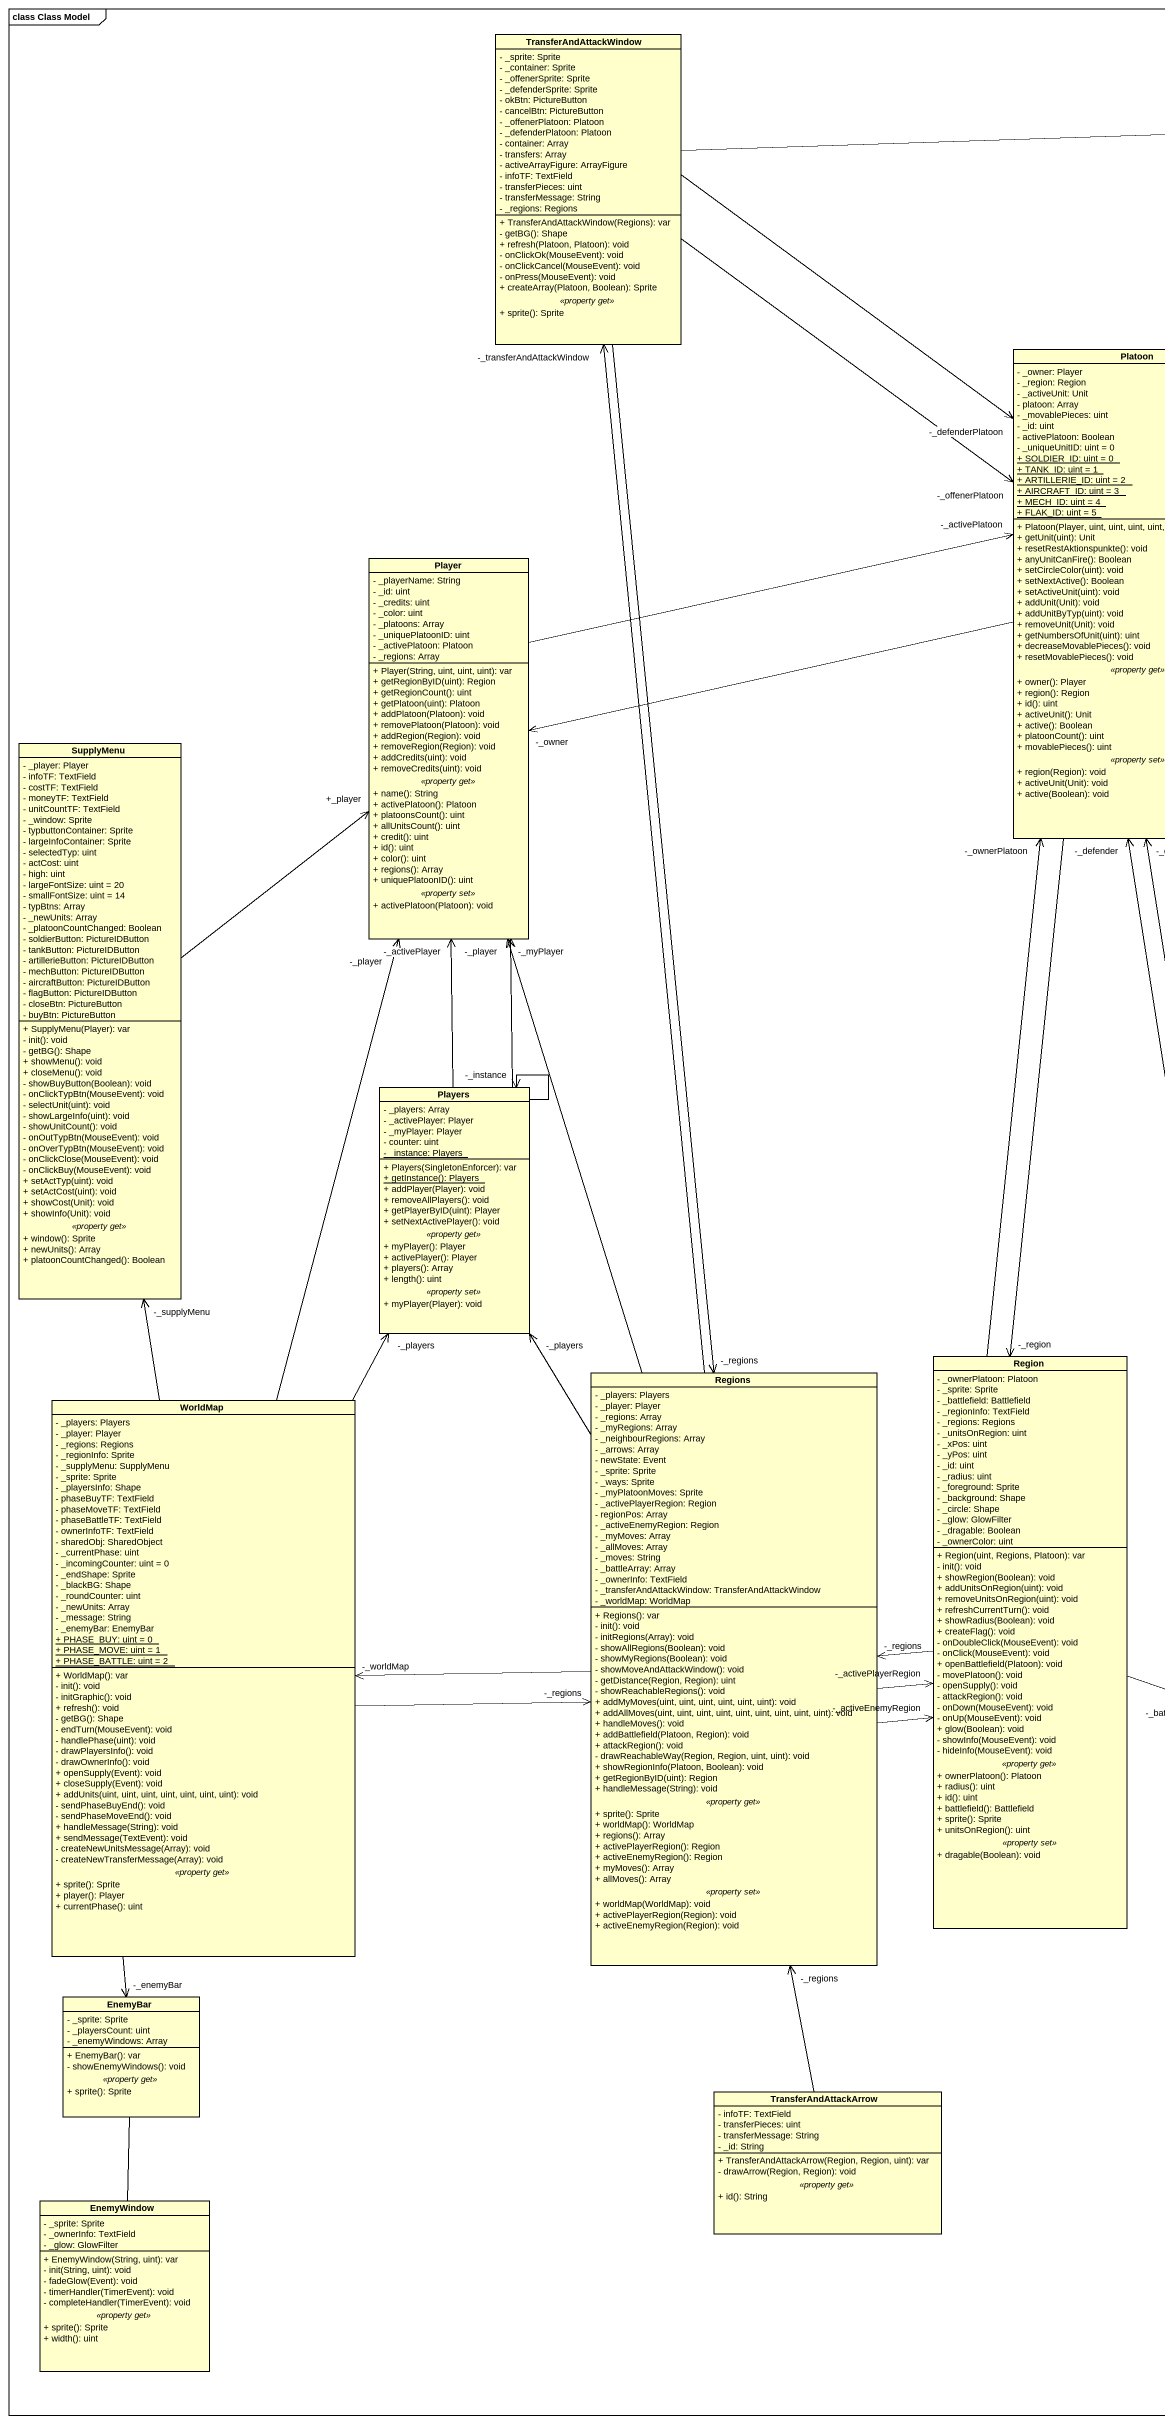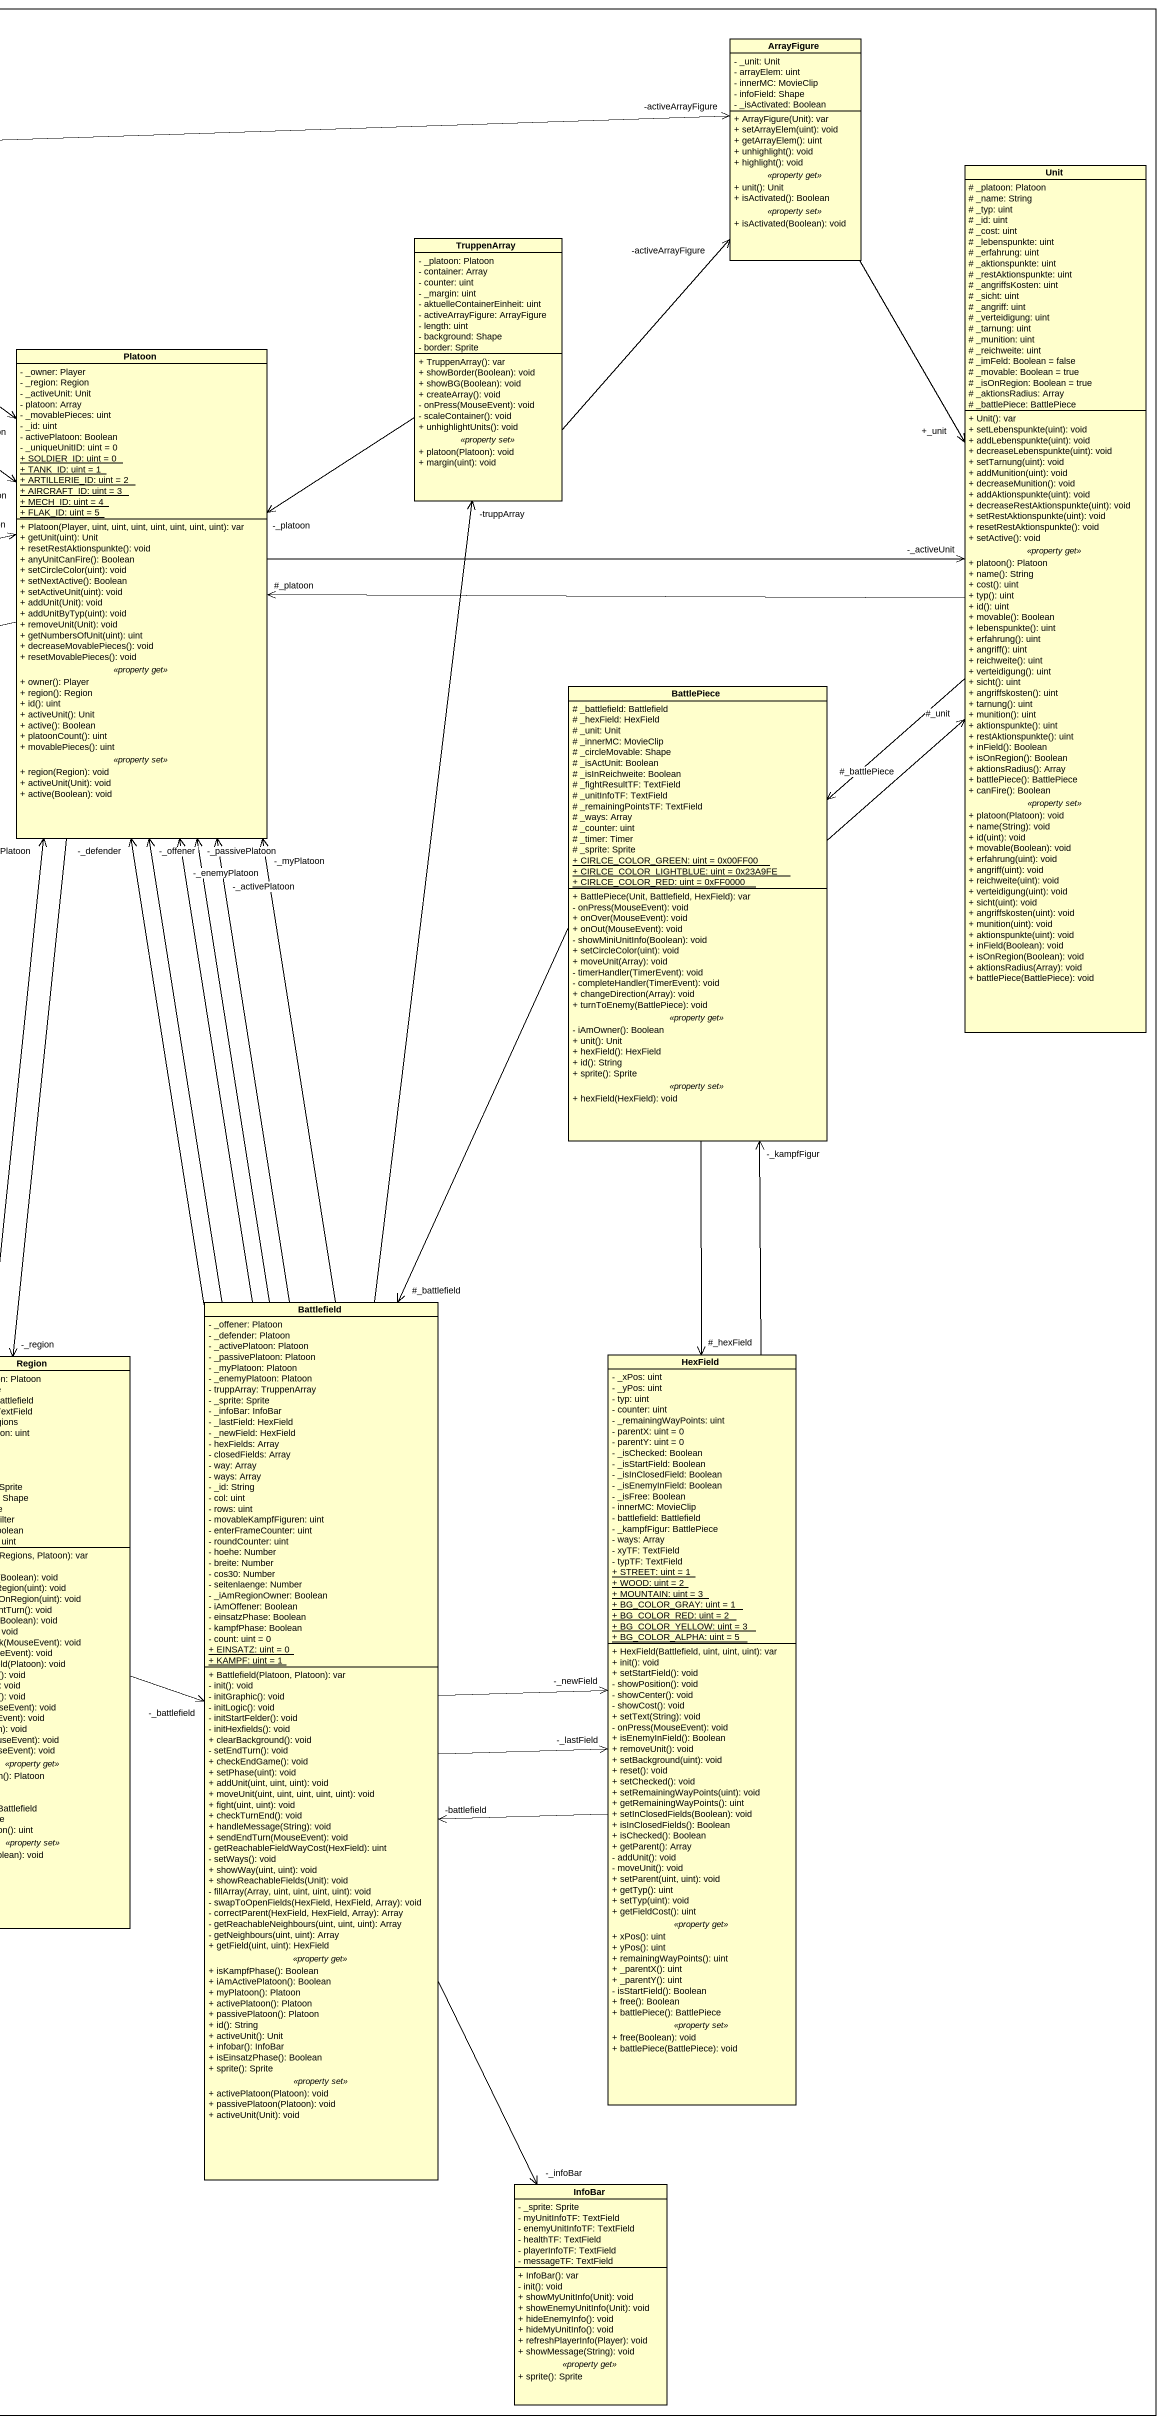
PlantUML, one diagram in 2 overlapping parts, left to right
@startuml
mainframe class Class Model
hide circle
hide empty members
skinparam classAttributeIconSize 0
class TransferAndAttackWindow {
  - _sprite: Sprite
  - _container: Sprite
  - _offenerSprite: Sprite
  - _defenderSprite: Sprite
  - okBtn: PictureButton
  - cancelBtn: PictureButton
  - _offenerPlatoon: Platoon
  - _defenderPlatoon: Platoon
  - container: Array
  - transfers: Array
  - activeArrayFigure: ArrayFigure
  - infoTF: TextField
  - transferPieces: uint
  - transferMessage: String
  - _regions: Regions
  --
  + TransferAndAttackWindow(Regions): var
  - getBG(): Shape
  + refresh(Platoon, Platoon): void
  - onClickOk(MouseEvent): void
  - onClickCancel(MouseEvent): void
  - onPress(MouseEvent): void
  + createArray(Platoon, Boolean): Sprite
  .. <<property get>> ..
  + sprite(): Sprite
}
class ArrayFigure {
  - _unit: Unit
  - arrayElem: uint
  - innerMC: MovieClip
  - infoField: Shape
  - _isActivated: Boolean
  --
  + ArrayFigure(Unit): var
  + setArrayElem(uint): void
  + getArrayElem(): uint
  + unhighlight(): void
  + highlight(): void
  .. <<property get>> ..
  + unit(): Unit
  + isActivated(): Boolean
  .. <<property set>> ..
  + isActivated(Boolean): void
}
class Unit {
  # _platoon: Platoon
  # _name: String
  # _typ: uint
  # _id: uint
  # _cost: uint
  # _lebenspunkte: uint
  # _erfahrung: uint
  # _aktionspunkte: uint
  # _restAktionspunkte: uint
  # _angriffsKosten: uint
  # _sicht: uint
  # _angriff: uint
  # _verteidigung: uint
  # _tarnung: uint
  # _munition: uint
  # _reichweite: uint
  # _imFeld: Boolean = false
  # _movable: Boolean = true
  # _isOnRegion: Boolean = true
  # _aktionsRadius: Array
  # _battlePiece: BattlePiece
  --
  + Unit(): var
  + setLebenspunkte(uint): void
  + addLebenspunkte(uint): void
  + decreaseLebenspunkte(uint): void
  + setTarnung(uint): void
  + addMunition(uint): void
  + decreaseMunition(): void
  + addAktionspunkte(uint): void
  + decreaseRestAktionspunkte(uint): void
  + setRestAktionspunkte(uint): void
  + resetRestAktionspunkte(): void
  + setActive(): void
  .. <<property get>> ..
  + platoon(): Platoon
  + name(): String
  + cost(): uint
  + typ(): uint
  + id(): uint
  + movable(): Boolean
  + lebenspunkte(): uint
  + erfahrung(): uint
  + angriff(): uint
  + reichweite(): uint
  + verteidigung(): uint
  + sicht(): uint
  + angriffskosten(): uint
  + tarnung(): uint
  + munition(): uint
  + aktionspunkte(): uint
  + restAktionspunkte(): uint
  + inField(): Boolean
  + isOnRegion(): Boolean
  + aktionsRadius(): Array
  + battlePiece(): BattlePiece
  + canFire(): Boolean
  .. <<property set>> ..
  + platoon(Platoon): void
  + name(String): void
  + id(uint): void
  + movable(Boolean): void
  + erfahrung(uint): void
  + angriff(uint): void
  + reichweite(uint): void
  + verteidigung(uint): void
  + sicht(uint): void
  + angriffskosten(uint): void
  + munition(uint): void
  + aktionspunkte(uint): void
  + inField(Boolean): void
  + isOnRegion(Boolean): void
  + aktionsRadius(Array): void
  + battlePiece(BattlePiece): void
}
class TruppenArray {
  - _platoon: Platoon
  - container: Array
  - counter: uint
  - _margin: uint
  - aktuelleContainerEinheit: uint
  - activeArrayFigure: ArrayFigure
  - length: uint
  - background: Shape
  - border: Sprite
  --
  + TruppenArray(): var
  + showBorder(Boolean): void
  + showBG(Boolean): void
  + createArray(): void
  - onPress(MouseEvent): void
  - scaleContainer(): void
  + unhighlightUnits(): void
  .. <<property set>> ..
  + platoon(Platoon): void
  + margin(uint): void
}
class Platoon {
  - _owner: Player
  - _region: Region
  - _activeUnit: Unit
  - platoon: Array
  - _movablePieces: uint
  - _id: uint
  - activePlatoon: Boolean
  - _uniqueUnitID: uint = 0
  {static} + SOLDIER_ID: uint = 0
  {static} + TANK_ID: uint = 1
  {static} + ARTILLERIE_ID: uint = 2
  {static} + AIRCRAFT_ID: uint = 3
  {static} + MECH_ID: uint = 4
  {static} + FLAK_ID: uint = 5
  --
  + Platoon(Player, uint, uint, uint, uint, uint, uint, uint): var
  + getUnit(uint): Unit
  + resetRestAktionspunkte(): void
  + anyUnitCanFire(): Boolean
  + setCircleColor(uint): void
  + setNextActive(): Boolean
  + setActiveUnit(uint): void
  + addUnit(Unit): void
  + addUnitByTyp(uint): void
  + removeUnit(Unit): void
  + getNumbersOfUnit(uint): uint
  + decreaseMovablePieces(): void
  + resetMovablePieces(): void
  .. <<property get>> ..
  + owner(): Player
  + region(): Region
  + id(): uint
  + activeUnit(): Unit
  + active(): Boolean
  + platoonCount(): uint
  + movablePieces(): uint
  .. <<property set>> ..
  + region(Region): void
  + activeUnit(Unit): void
  + active(Boolean): void
}
class Player {
  - _playerName: String
  - _id: uint
  - _credits: uint
  - _color: uint
  - _platoons: Array
  - _uniquePlatoonID: uint
  - _activePlatoon: Platoon
  - _regions: Array
  --
  + Player(String, uint, uint, uint): var
  + getRegionByID(uint): Region
  + getRegionCount(): uint
  + getPlatoon(uint): Platoon
  + addPlatoon(Platoon): void
  + removePlatoon(Platoon): void
  + addRegion(Region): void
  + removeRegion(Region): void
  + addCredits(uint): void
  + removeCredits(uint): void
  .. <<property get>> ..
  + name(): String
  + activePlatoon(): Platoon
  + platoonsCount(): uint
  + allUnitsCount(): uint
  + credit(): uint
  + id(): uint
  + color(): uint
  + regions(): Array
  + uniquePlatoonID(): uint
  .. <<property set>> ..
  + activePlatoon(Platoon): void
}
class BattlePiece {
  # _battlefield: Battlefield
  # _hexField: HexField
  # _unit: Unit
  # _innerMC: MovieClip
  # _circleMovable: Shape
  # _isActUnit: Boolean
  # _isInReichweite: Boolean
  # _fightResultTF: TextField
  # _unitInfoTF: TextField
  # _remainingPointsTF: TextField
  # _ways: Array
  # _counter: uint
  # _timer: Timer
  # _sprite: Sprite
  {static} + CIRLCE_COLOR_GREEN: uint = 0x00FF00
  {static} + CIRLCE_COLOR_LIGHTBLUE: uint = 0x23A9FE
  {static} + CIRLCE_COLOR_RED: uint = 0xFF0000
  --
  + BattlePiece(Unit, Battlefield, HexField): var
  - onPress(MouseEvent): void
  + onOver(MouseEvent): void
  + onOut(MouseEvent): void
  - showMiniUnitInfo(Boolean): void
  + setCircleColor(uint): void
  + moveUnit(Array): void
  - timerHandler(TimerEvent): void
  - completeHandler(TimerEvent): void
  + changeDirection(Array): void
  + turnToEnemy(BattlePiece): void
  .. <<property get>> ..
  - iAmOwner(): Boolean
  + unit(): Unit
  + hexField(): HexField
  + id(): String
  + sprite(): Sprite
  .. <<property set>> ..
  + hexField(HexField): void
}
class SupplyMenu {
  - _player: Player
  - infoTF: TextField
  - costTF: TextField
  - moneyTF: TextField
  - unitCountTF: TextField
  - _window: Sprite
  - typbuttonContainer: Sprite
  - largeInfoContainer: Sprite
  - selectedTyp: uint
  - actCost: uint
  - high: uint
  - largeFontSize: uint = 20
  - smallFontSize: uint = 14
  - typBtns: Array
  - _newUnits: Array
  - _platoonCountChanged: Boolean
  - soldierButton: PictureIDButton
  - tankButton: PictureIDButton
  - artillerieButton: PictureIDButton
  - mechButton: PictureIDButton
  - aircraftButton: PictureIDButton
  - flagButton: PictureIDButton
  - closeBtn: PictureButton
  - buyBtn: PictureButton
  --
  + SupplyMenu(Player): var
  - init(): void
  - getBG(): Shape
  + showMenu(): void
  + closeMenu(): void
  - showBuyButton(Boolean): void
  - onClickTypBtn(MouseEvent): void
  - selectUnit(uint): void
  - showLargeInfo(uint): void
  - showUnitCount(): void
  - onOutTypBtn(MouseEvent): void
  - onOverTypBtn(MouseEvent): void
  - onClickClose(MouseEvent): void
  - onClickBuy(MouseEvent): void
  + setActTyp(uint): void
  + setActCost(uint): void
  + showCost(Unit): void
  + showInfo(Unit): void
  .. <<property get>> ..
  + window(): Sprite
  + newUnits(): Array
  + platoonCountChanged(): Boolean
}
class Players {
  - _players: Array
  - _activePlayer: Player
  - _myPlayer: Player
  - counter: uint
  {static} - _instance: Players
  --
  + Players(SingletonEnforcer): var
  {static} + getInstance(): Players
  + addPlayer(Player): void
  + removeAllPlayers(): void
  + getPlayerByID(uint): Player
  + setNextActivePlayer(): void
  .. <<property get>> ..
  + myPlayer(): Player
  + activePlayer(): Player
  + players(): Array
  + length(): uint
  .. <<property set>> ..
  + myPlayer(Player): void
}
class Battlefield {
  - _offener: Platoon
  - _defender: Platoon
  - _activePlatoon: Platoon
  - _passivePlatoon: Platoon
  - _myPlatoon: Platoon
  - _enemyPlatoon: Platoon
  - truppArray: TruppenArray
  - _sprite: Sprite
  - _infoBar: InfoBar
  - _lastField: HexField
  - _newField: HexField
  - hexFields: Array
  - closedFields: Array
  - way: Array
  - ways: Array
  - _id: String
  - col: uint
  - rows: uint
  - movableKampfFiguren: uint
  - enterFrameCounter: uint
  - roundCounter: uint
  - hoehe: Number
  - breite: Number
  - cos30: Number
  - seitenlaenge: Number
  - _iAmRegionOwner: Boolean
  - iAmOffener: Boolean
  - einsatzPhase: Boolean
  - kampfPhase: Boolean
  - count: uint = 0
  {static} + EINSATZ: uint = 0
  {static} + KAMPF: uint = 1
  --
  + Battlefield(Platoon, Platoon): var
  - init(): void
  - initGraphic(): void
  - initLogic(): void
  - initStartFelder(): void
  - initHexfields(): void
  + clearBackground(): void
  - setEndTurn(): void
  + checkEndGame(): void
  + setPhase(uint): void
  + addUnit(uint, uint, uint): void
  + moveUnit(uint, uint, uint, uint, uint): void
  + fight(uint, uint): void
  + checkTurnEnd(): void
  + handleMessage(String): void
  + sendEndTurn(MouseEvent): void
  - getReachableFieldWayCost(HexField): uint
  - setWays(): void
  + showWay(uint, uint): void
  + showReachableFields(Unit): void
  - fillArray(Array, uint, uint, uint, uint): void
  - swapToOpenFields(HexField, HexField, Array): void
  - correctParent(HexField, HexField, Array): Array
  - getReachableNeighbours(uint, uint, uint): Array
  - getNeighbours(uint, uint): Array
  + getField(uint, uint): HexField
  .. <<property get>> ..
  + isKampfPhase(): Boolean
  + iAmActivePlatoon(): Boolean
  + myPlatoon(): Platoon
  + activePlatoon(): Platoon
  + passivePlatoon(): Platoon
  + id(): String
  + activeUnit(): Unit
  + infobar(): InfoBar
  + isEinsatzPhase(): Boolean
  + sprite(): Sprite
  .. <<property set>> ..
  + activePlatoon(Platoon): void
  + passivePlatoon(Platoon): void
  + activeUnit(Unit): void
}
class Regions {
  - _players: Players
  - _player: Player
  - _regions: Array
  - _myRegions: Array
  - _neighbourRegions: Array
  - _arrows: Array
  - newState: Event
  - _sprite: Sprite
  - _ways: Sprite
  - _myPlatoonMoves: Sprite
  - _activePlayerRegion: Region
  - regionPos: Array
  - _activeEnemyRegion: Region
  - _myMoves: Array
  - _allMoves: Array
  - _moves: String
  - _battleArray: Array
  - _ownerInfo: TextField
  - _transferAndAttackWindow: TransferAndAttackWindow
  - _worldMap: WorldMap
  --
  + Regions(): var
  - init(): void
  - initRegions(Array): void
  - showAllRegions(Boolean): void
  - showMyRegions(Boolean): void
  - showMoveAndAttackWindow(): void
  - getDistance(Region, Region): uint
  - showReachableRegions(): void
  + addMyMoves(uint, uint, uint, uint, uint, uint): void
  + addAllMoves(uint, uint, uint, uint, uint, uint, uint, uint, uint): void
  + handleMoves(): void
  + addBattlefield(Platoon, Region): void
  + attackRegion(): void
  - drawReachableWay(Region, Region, uint, uint): void
  + showRegionInfo(Platoon, Boolean): void
  + getRegionByID(uint): Region
  + handleMessage(String): void
  .. <<property get>> ..
  + sprite(): Sprite
  + worldMap(): WorldMap
  + regions(): Array
  + activePlayerRegion(): Region
  + activeEnemyRegion(): Region
  + myMoves(): Array
  + allMoves(): Array
  .. <<property set>> ..
  + worldMap(WorldMap): void
  + activePlayerRegion(Region): void
  + activeEnemyRegion(Region): void
}
class Region {
  - _ownerPlatoon: Platoon
  - _sprite: Sprite
  - _battlefield: Battlefield
  - _regionInfo: TextField
  - _regions: Regions
  - _unitsOnRegion: uint
  - _xPos: uint
  - _yPos: uint
  - _id: uint
  - _radius: uint
  - _foreground: Sprite
  - _background: Shape
  - _circle: Shape
  - _glow: GlowFilter
  - _dragable: Boolean
  - _ownerColor: uint
  --
  + Region(uint, Regions, Platoon): var
  - init(): void
  + showRegion(Boolean): void
  + addUnitsOnRegion(uint): void
  + removeUnitsOnRegion(uint): void
  + refreshCurrentTurn(): void
  + showRadius(Boolean): void
  + createFlag(): void
  - onDoubleClick(MouseEvent): void
  - onClick(MouseEvent): void
  + openBattlefield(Platoon): void
  - movePlatoon(): void
  - openSupply(): void
  - attackRegion(): void
  - onDown(MouseEvent): void
  - onUp(MouseEvent): void
  + glow(Boolean): void
  - showInfo(MouseEvent): void
  - hideInfo(MouseEvent): void
  .. <<property get>> ..
  + ownerPlatoon(): Platoon
  + radius(): uint
  + id(): uint
  + battlefield(): Battlefield
  + sprite(): Sprite
  + unitsOnRegion(): uint
  .. <<property set>> ..
  + dragable(Boolean): void
}
class HexField {
  - _xPos: uint
  - _yPos: uint
  - typ: uint
  - counter: uint
  - _remainingWayPoints: uint
  - parentX: uint = 0
  - parentY: uint = 0
  - _isChecked: Boolean
  - _isStartField: Boolean
  - _isInClosedField: Boolean
  - _isEnemyInField: Boolean
  - _isFree: Boolean
  - innerMC: MovieClip
  - battlefield: Battlefield
  - _kampfFigur: BattlePiece
  - ways: Array
  - xyTF: TextField
  - typTF: TextField
  {static} + STREET: uint = 1
  {static} + WOOD: uint = 2
  {static} + MOUNTAIN: uint = 3
  {static} + BG_COLOR_GRAY: uint = 1
  {static} + BG_COLOR_RED: uint = 2
  {static} + BG_COLOR_YELLOW: uint = 3
  {static} + BG_COLOR_ALPHA: uint = 5
  --
  + HexField(Battlefield, uint, uint, uint): var
  + init(): void
  + setStartField(): void
  - showPosition(): void
  - showCenter(): void
  - showCost(): void
  + setText(String): void
  - onPress(MouseEvent): void
  + isEnemyInField(): Boolean
  + removeUnit(): void
  + setBackground(uint): void
  + reset(): void
  + setChecked(): void
  + setRemainingWayPoints(uint): void
  + getRemainingWayPoints(): uint
  + setInClosedFields(Boolean): void
  + isInClosedFields(): Boolean
  + isChecked(): Boolean
  + getParent(): Array
  - addUnit(): void
  - moveUnit(): void
  + setParent(uint, uint): void
  + getTyp(): uint
  + setTyp(uint): void
  + getFieldCost(): uint
  .. <<property get>> ..
  + xPos(): uint
  + yPos(): uint
  + remainingWayPoints(): uint
  + _parentX(): uint
  + _parentY(): uint
  - isStartField(): Boolean
  + free(): Boolean
  + battlePiece(): BattlePiece
  .. <<property set>> ..
  + free(Boolean): void
  + battlePiece(BattlePiece): void
}
class WorldMap {
  - _players: Players
  - _player: Player
  - _regions: Regions
  - _regionInfo: Sprite
  - _supplyMenu: SupplyMenu
  - _sprite: Sprite
  - _playersInfo: Shape
  - phaseBuyTF: TextField
  - phaseMoveTF: TextField
  - phaseBattleTF: TextField
  - ownerInfoTF: TextField
  - sharedObj: SharedObject
  - _currentPhase: uint
  - _incomingCounter: uint = 0
  - _endShape: Sprite
  - _blackBG: Shape
  - _roundCounter: uint
  - _newUnits: Array
  - _message: String
  - _enemyBar: EnemyBar
  {static} + PHASE_BUY: uint = 0
  {static} + PHASE_MOVE: uint = 1
  {static} + PHASE_BATTLE: uint = 2
  --
  + WorldMap(): var
  - init(): void
  - initGraphic(): void
  + refresh(): void
  - getBG(): Shape
  - endTurn(MouseEvent): void
  - handlePhase(uint): void
  - drawPlayersInfo(): void
  - drawOwnerInfo(): void
  + openSupply(Event): void
  + closeSupply(Event): void
  + addUnits(uint, uint, uint, uint, uint, uint, uint): void
  - sendPhaseBuyEnd(): void
  - sendPhaseMoveEnd(): void
  + handleMessage(String): void
  + sendMessage(TextEvent): void
  - createNewUnitsMessage(Array): void
  - createNewTransferMessage(Array): void
  .. <<property get>> ..
  + sprite(): Sprite
  + player(): Player
  + currentPhase(): uint
}
class EnemyBar {
  - _sprite: Sprite
  - _playersCount: uint
  - _enemyWindows: Array
  --
  + EnemyBar(): var
  - showEnemyWindows(): void
  .. <<property get>> ..
  + sprite(): Sprite
}
class TransferAndAttackArrow {
  - infoTF: TextField
  - transferPieces: uint
  - transferMessage: String
  - _id: String
  --
  + TransferAndAttackArrow(Region, Region, uint): var
  - drawArrow(Region, Region): void
  .. <<property get>> ..
  + id(): String
}
class InfoBar {
  - _sprite: Sprite
  - myUnitInfoTF: TextField
  - enemyUnitInfoTF: TextField
  - healthTF: TextField
  - playerInfoTF: TextField
  - messageTF: TextField
  --
  + InfoBar(): var
  - init(): void
  + showMyUnitInfo(Unit): void
  + showEnemyUnitInfo(Unit): void
  + hideEnemyInfo(): void
  + hideMyUnitInfo(): void
  + refreshPlayerInfo(Player): void
  + showMessage(String): void
  .. <<property get>> ..
  + sprite(): Sprite
}
class EnemyWindow {
  - _sprite: Sprite
  - _ownerInfo: TextField
  - _glow: GlowFilter
  --
  + EnemyWindow(String, uint): var
  - init(String, uint): void
  - fadeGlow(Event): void
  - timerHandler(TimerEvent): void
  - completeHandler(TimerEvent): void
  .. <<property get>> ..
  + sprite(): Sprite
  + width(): uint
}
TransferAndAttackWindow -right-> "-activeArrayFigure" ArrayFigure
TransferAndAttackWindow --> "-_defenderPlatoon" Platoon
TransferAndAttackWindow --> "-_offenerPlatoon" Platoon
TransferAndAttackWindow --> "-_regions" Regions
ArrayFigure --> "+_unit" Unit
Unit -left-> "#_platoon" Platoon
Unit --> "#_battlePiece" BattlePiece
TruppenArray -up-> "-activeArrayFigure" ArrayFigure
TruppenArray --> "-_platoon" Platoon
Platoon -right-> "-_activeUnit" Unit
Platoon -left-> "-_owner" Player
Platoon --> "-_region" Region
Player -right-> "-_activePlatoon" Platoon
BattlePiece -up-> "#_unit" Unit
BattlePiece --> "#_battlefield" Battlefield
BattlePiece --> "#_hexField" HexField
SupplyMenu -up-> "+_player" Player
Players -up-> "-_activePlayer" Player
Players -up-> "-_myPlayer" Player
Players --> "-_instance" Players
Battlefield -up-> "-truppArray" TruppenArray
Battlefield -up-> "-_passivePlatoon" Platoon
Battlefield -up-> "-_offener" Platoon
Battlefield -up-> "-_myPlatoon" Platoon
Battlefield -up-> "-_enemyPlatoon" Platoon
Battlefield -up-> "-_activePlatoon" Platoon
Battlefield -up-> "-_defender" Platoon
Battlefield -right-> "-_lastField" HexField
Battlefield -right-> "-_newField" HexField
Battlefield --> "-_infoBar" InfoBar
Regions -up-> "-_transferAndAttackWindow" TransferAndAttackWindow
Regions -up-> "-_player" Player
Regions -up-> "-_players" Players
Regions -right-> "-_activePlayerRegion" Region
Regions -right-> "-_activeEnemyRegion" Region
Regions -left-> "-_worldMap" WorldMap
Region -up-> "-_ownerPlatoon" Platoon
Region -right-> "-_battlefield" Battlefield
Region -left-> "-_regions" Regions
HexField -up-> "-_kampfFigur" BattlePiece
HexField -left-> "-battlefield" Battlefield
WorldMap -up-> "-_player" Player
WorldMap -up-> "-_supplyMenu" SupplyMenu
WorldMap -up-> "-_players" Players
WorldMap -right-> "-_regions" Regions
WorldMap --> "-_enemyBar" EnemyBar
EnemyBar -- EnemyWindow
TransferAndAttackArrow -up-> "-_regions" Regions
@enduml
